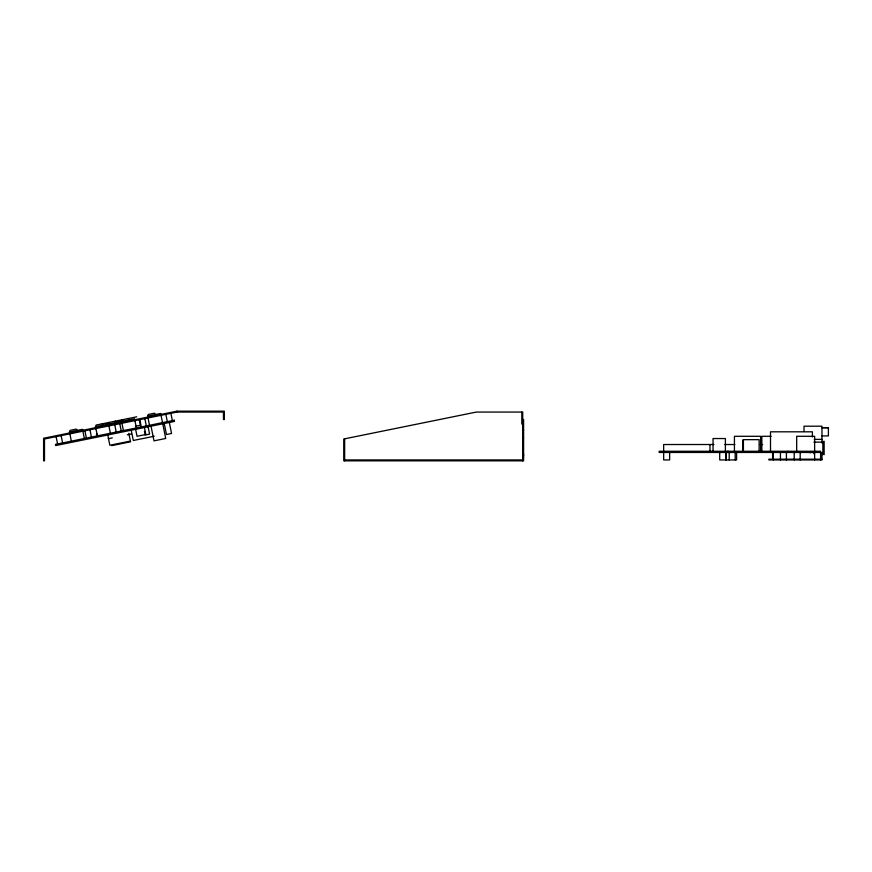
<?xml version="1.0" encoding="UTF-8"?>
<svg xmlns="http://www.w3.org/2000/svg" width="872" height="872" viewBox="0 0 872 872"><rect width="100%" height="100%" fill="white"/><g stroke="black" fill="none" stroke-linecap="round" stroke-linejoin="round"><path stroke-width="1.31" d="M71.351 441.156L69.488 431.989L70.065 430.354L76.213 429.1L77.39 430.387M97.37 435.869L95.517 426.702L96.094 425.056L136.751 416.816M109.142 422.408L108.531 424.065L110.384 433.231M122.124 419.77L121.535 421.416L123.399 430.583M149.504 425.285L147.641 416.118L148.218 414.473L154.366 413.219L155.543 414.505M105.883 424.217L109.763 423.432M114.941 422.375L122.701 420.795M69.488 431.989L82.502 429.351L84.366 438.518M95.517 426.702L134.55 418.778L136.414 427.934M147.641 416.118L160.655 413.47L162.519 422.637M176.983 411.159L43.6 438.256L43.6 460.841L44.494 460.841L44.494 438.998L177.071 412.064L223.45 412.064L223.45 419.541L224.355 419.541L224.355 411.159L176.983 411.159L177.071 412.064M96.378 434.18L97.13 434.027M135.465 426.234L140.37 425.242L139.258 419.737M108.259 438.703L112.292 437.875M127.323 434.823L131.345 434.005M154.224 436.229L133.318 440.48L131.225 430.212M111.692 445.636L130.746 441.766M522.71 419.541L523.603 419.541L523.603 460.841L343.753 460.841L343.753 438.998L476.33 412.064L522.71 412.064L522.71 460.841M522.71 424.032L521.816 424.032L521.816 412.064M828.4 427.705L821.969 427.694L828.4 427.716L828.4 435.924L821.969 435.924M522.71 430.539L523.603 430.539M771.142 436.294L761.834 436.294L761.834 451.26M522.71 437.646L523.603 437.646M814.274 439.368L821.969 439.368M813.881 442.137L822.863 442.137M713.95 444.524L663.657 444.524L663.657 451.26M724.817 444.524L734.834 444.524M759.981 444.524L762.684 444.524M820.617 452.459L659.167 452.459L659.167 451.26L820.617 451.26L820.617 459.936M522.71 454.04L523.603 454.04M522.71 454.89L523.603 454.89M522.71 455.228L523.603 455.228M522.71 456.198L523.603 456.198M773.333 459.195L821.969 459.195M344.647 459.936L522.71 459.936M128.271 418.527L129.448 419.814M115.257 421.165L116.466 422.451M102.242 423.814L103.419 425.1M170.879 413.317L172.362 420.653M169.332 422.473L171.566 433.471L166.476 434.507L164.241 423.509M165.844 414.342L167.337 421.667M161.146 414.374L161.32 415.257M162.759 423.814L165.735 438.474L154.006 440.851L151.02 426.19M147.51 417.154L147.684 418.026M148.087 426.79L149.581 434.125L145.177 435.019L144.436 431.346M144.85 418.604L146.343 425.939M144.425 427.531L145.842 434.496L137.046 436.283L135.629 429.318M139.814 419.628L141.308 426.964M135.04 419.683L135.225 420.566M128.816 433.373L130.386 441.079L109.85 445.243L107.768 434.975M121.72 421.002L121.873 421.732M119.769 423.694L121.263 431.03M114.744 424.719L116.238 432.054M95.375 427.738L95.56 428.621M89.936 429.765L91.429 437.09M84.9 430.779L86.393 438.115M82.993 430.256L83.167 431.139M69.357 433.024L69.531 433.907M61.116 435.618L62.61 442.943M56.091 436.632L57.585 443.968M824.138 441.232L824.138 454.704M822.863 441.232L822.863 454.704M821.969 443.031L821.969 426.201L804.006 426.201L804.006 431.52M821.969 452.459L821.969 459.936L768.853 459.936L768.853 459.195L772.592 459.195L772.592 452.633M814.633 451.26L814.633 436.294L796.681 436.294L796.681 451.26M814.633 452.459L814.633 459.936M813.881 452.187L813.881 453.811M812.388 437.003L812.388 431.814L770.499 431.814L770.499 451.26M810.143 452.187L810.143 452.83M800.191 452.459L800.191 459.936M794.207 452.459L794.207 459.936M787.928 451.26L787.928 452.459M786.424 452.459L786.424 459.936M780.44 452.459L780.44 459.936M773.333 452.459L773.333 459.936M760.624 451.26L760.624 436.294L734.431 436.294L734.431 451.26M759.12 451.26L759.12 439.662L743.413 439.662L743.413 451.26M742.661 440.044L742.661 451.26M736.6 452.459L736.6 459.936L719.705 459.936L719.705 452.459M735.183 452.459L735.183 459.936M729.199 452.459L729.199 459.936M728.447 451.26L728.447 452.459M727.183 451.26L727.183 452.459M726.354 452.459L726.354 459.936M725.689 452.459L725.689 459.936M725.395 451.26L725.395 438.54L713.045 438.54L713.045 451.26M709.972 444.524L709.972 451.26M669.642 452.459L669.642 459.936L663.657 459.936L663.657 452.459M344.647 438.812L344.647 460.841M174.247 420.25L55.47 444.382L55.71 445.559L174.487 421.427L174.247 420.25"/></g></svg>
